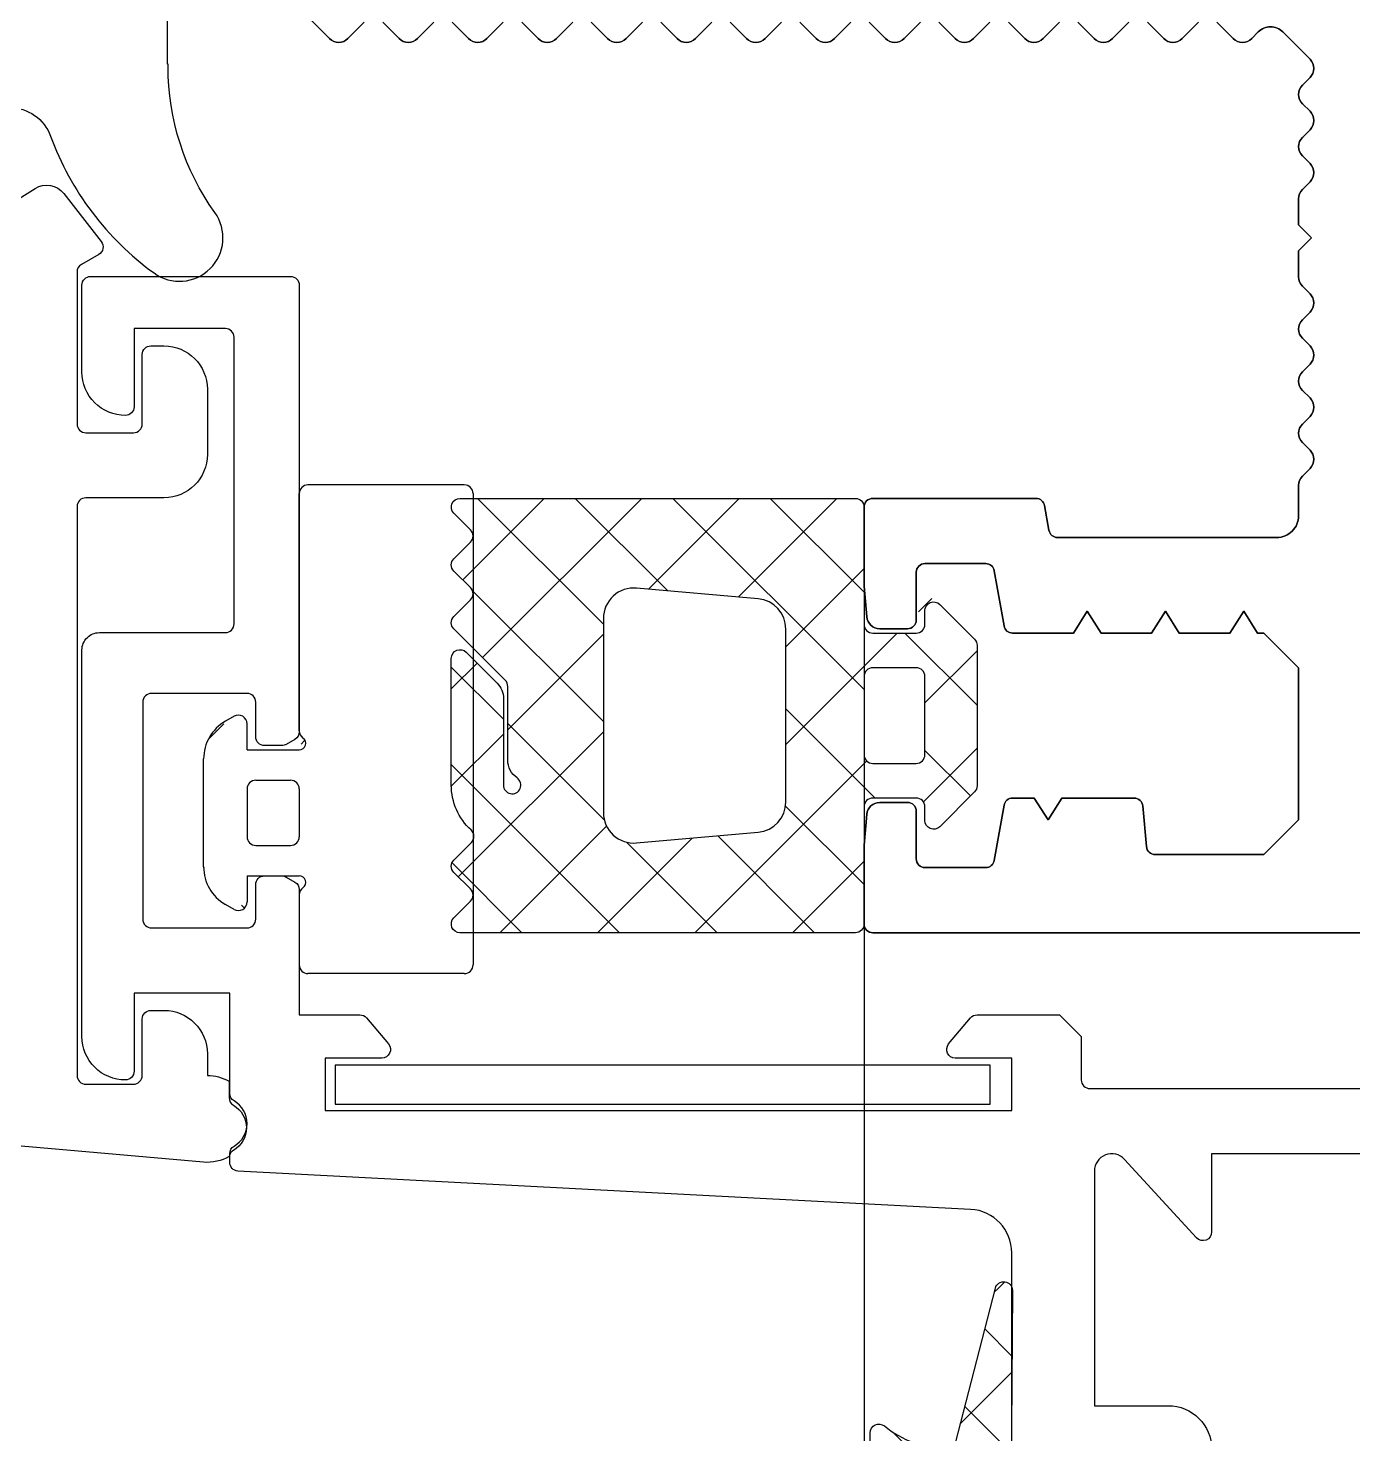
# Model space of a CAD drawing. Header units: inches. Extents: x 21 to 32698, y 13 to 3712.
# Drawn here: x 15021.555 to 15024.604, y 1852.693 to 1855.929 of the extents above; entities that cross this region are included whole.
import ezdxf

# ---------------------------------------------------------------- set-up
doc = ezdxf.new("R2010")
doc.units = ezdxf.units.IN
doc.header["$MEASUREMENT"] = 0
doc.set_wipeout_variables(frame=1)
for name, color, linetype, lineweight in [('Z_MİM_-KM-GLAZ', 8, 'Continuous', 25), ('Z_MİM_78-köpük', 8, 'Continuous', 25), ('Z_MİM_ALUMINIUM', 8, 'Continuous', 25), ('Z_MİM_fitiller_k', 8, 'Continuous', 25), ('Z_MİM_PVC-3', 8, 'Continuous', 25), ('Z_MİM_TR', 8, 'Continuous', 25)]:
    doc.layers.add(name, color=color, linetype=linetype, lineweight=lineweight)

# ---------------------------------------------------------------- blocks, each defined once
blk = doc.blocks.new('D09056')
at = {"layer": 'Z_MİM_78-köpük'}
blk.add_lwpolyline([(6, -9.143, -0.314914), (6.657, -8.204, 0.149332), (9.81, -5.822, 0.850698), (8.418, -4.422, -0.156616), (5.062, -5.5), (5, -5.5), (5, -5.509), (1.8, -5.509), (1.8, -1.16), (0.625, -0.219, 0.351086), (-0.625, -0.219), (-1.8, -1.16), (-1.8, -5.509), (-5, -5.509), (-5.062, -5.5, -0.156616), (-8.418, -4.422, 0.850698), (-9.81, -5.822, 0.149332), (-6.657, -8.204, -0.314914), (-6, -9.143), (-6, -25.073, -0.555494), (-7.442, -25.97, -0.047351), (-8.397, -25.381, 0.866334), (-9.803, -26.775, 0.237484), (-4.371, -29.509), (4.371, -29.509, 0.237484), (9.803, -26.775, 0.866334), (8.397, -25.381, -0.047351), (7.442, -25.97, -0.555494), (6, -25.073)], format="xyb", close=True, dxfattribs=at)
blk = doc.blocks.new('asffgdf')
at = {"layer": 'Z_MİM_fitiller_k'}
h = blk.add_hatch(dxfattribs=at)
h.set_pattern_fill('ANSI37', color=256, scale=0.05)
h.set_pattern_definition([(45, (-0.2264, 253.1127), (-0.1122532015, 0.1122532015), []), (135, (-0.2264, 253.1127), (-0.1122532015, -0.1122532015), [])])
edge = h.paths.add_edge_path()
edge.add_line((18214.2767, -550.0761), (18214.3695, -550.362))
edge.add_arc((18214.3505, -550.3681), 0.02, -90, 18, ccw=False)
edge.add_line((18214.3505, -550.3881), (18213.5136, -550.3881))
edge.add_arc((18213.5136, -550.3681), 0.02, 141.2997, 270, ccw=False)
edge.add_arc((18213.3029, -550.1993), 0.25, 321.2997, 356.9834)
edge.add_arc((18213.5326, -550.2114), 0.02, 356.9834, 435.5571)
edge.add_line((18213.5376, -550.1921), (18213.1807, -550.1001))
edge.add_arc((18213.1857, -550.0808), 0.02, 89.5728, 255.5571, ccw=False)
edge.add_line((18213.1858, -550.0608), (18213.7145, -550.0647))
edge.add_arc((18213.7143, -550.0847), 0.02, 39.85, 89.5726, ccw=False)
edge.add_arc((18213.7412, -550.0623), 0.015, 219.8499, 344.5778)
edge.add_arc((18213.7412, -550.0623), 0.015, 344.5778, 360)
edge.add_line((18213.7562, -550.0623), (18213.7562, -549.9423))
edge.add_line((18213.7562, -549.9423), (18213.6962, -549.9423))
edge.add_arc((18213.6962, -549.9223), 0.02, 150, 270, ccw=False)
edge.add_line((18213.6789, -549.9123), (18213.6904, -549.8923))
edge.add_arc((18213.777, -549.9423), 0.1, 90, 150, ccw=False)
edge.add_line((18213.777, -549.8423), (18214.0254, -549.8423))
edge.add_arc((18214.0254, -549.9423), 0.1, 30, 90, ccw=False)
edge.add_line((18214.112, -549.8923), (18214.1235, -549.9123))
edge.add_arc((18214.1062, -549.9223), 0.02, -90, 30, ccw=False)
edge.add_line((18214.1062, -549.9423), (18214.0462, -549.9423))
edge.add_line((18214.0462, -549.9423), (18214.0462, -550.0623))
edge.add_arc((18214.0612, -550.0623), 0.015, 180, 313.7822)
edge.add_arc((18214.0612, -550.0623), 0.015, 313.7822, 325.1501)
edge.add_arc((18214.0899, -550.0823), 0.02, 90, 145.1501, ccw=False)
edge.add_line((18214.0899, -550.0623), (18214.2576, -550.0623))
edge.add_arc((18214.2576, -550.0823), 0.02, 18, 90, ccw=False)
edge = h.paths.add_edge_path(flags=16)
edge.add_line((18213.8462, -550.0808), (18213.9562, -550.0808))
edge.add_arc((18213.9562, -550.0608), 0.02, 270, 360)
edge.add_line((18213.9762, -550.0608), (18213.9762, -549.9808))
edge.add_arc((18213.9562, -549.9808), 0.02, 0.0001, 90)
edge.add_line((18213.9562, -549.9608), (18213.8462, -549.9608))
edge.add_arc((18213.8462, -549.9808), 0.02, 90, 180)
edge.add_line((18213.8262, -549.9808), (18213.8262, -550.0608))
edge.add_arc((18213.8462, -550.0608), 0.02, 180, 270)
edge = h.paths.add_edge_path(flags=16)
edge.add_line((18214.2044, -550.242), (18214.1895, -550.1961))
edge.add_arc((18214.1704, -550.2023), 0.02, 18, 90)
edge.add_line((18214.1704, -550.1823), (18213.6929, -550.1823))
edge.add_arc((18213.6929, -550.2023), 0.02, 90, 179.5636)
edge.add_arc((18213.3029, -550.1993), 0.37, 352.8094, 359.5636, ccw=False)
edge.add_arc((18213.6898, -550.2481), 0.02, 172.8093, 270)
edge.add_line((18213.6898, -550.2681), (18214.1853, -550.2681))
edge.add_arc((18214.1853, -550.2481), 0.02, 269.9999, 378)
h = blk.add_hatch(dxfattribs=at)
h.set_pattern_fill('ANSI37', color=256, scale=0.05)
h.set_pattern_definition([(45, (0.2836, 253.1127), (-0.1122532015, 0.1122532015), []), (135, (0.2836, 253.1127), (-0.1122532015, -0.1122532015), [])])
edge = h.paths.add_edge_path()
edge.add_line((18211.9413, -551.8223), (18211.9413, -551.7023))
edge = h.paths.add_edge_path()
edge.add_arc((18211.9263, -551.7023), 0.015, 0, 145.1501)
edge = h.paths.add_edge_path()
edge.add_arc((18211.8976, -551.6823), 0.02, 270, 325.1501)
edge = h.paths.add_edge_path()
edge.add_line((18211.8976, -551.7023), (18211.3513, -551.7023))
edge = h.paths.add_edge_path()
edge.add_arc((18211.3513, -551.6823), 0.02, 180, 270)
edge = h.paths.add_edge_path()
edge.add_line((18211.3313, -551.3223), (18211.3313, -551.6823))
edge = h.paths.add_edge_path()
edge.add_arc((18211.3513, -551.3223), 0.02, 90, 180)
edge = h.paths.add_edge_path()
edge.add_line((18211.3513, -551.3023), (18212.4363, -551.3023))
edge = h.paths.add_edge_path()
edge.add_arc((18212.4363, -551.3223), 0.02, 0, 90)
edge = h.paths.add_edge_path()
edge.add_line((18212.4563, -551.3223), (18212.4563, -551.6823))
edge = h.paths.add_edge_path()
edge.add_arc((18212.4363, -551.6823), 0.02, 270, 360)
edge = h.paths.add_edge_path()
edge.add_line((18212.275, -551.7023), (18212.4363, -551.7023))
edge = h.paths.add_edge_path()
edge.add_arc((18212.275, -551.6823), 0.02, 214.8499, 270)
edge = h.paths.add_edge_path()
edge.add_arc((18212.2463, -551.7023), 0.015, 34.8499, 180)
edge = h.paths.add_edge_path()
edge.add_line((18212.2313, -551.8223), (18212.2313, -551.7023))
edge = h.paths.add_edge_path()
edge.add_line((18212.2313, -551.8223), (18212.2913, -551.8223))
edge = h.paths.add_edge_path()
edge.add_arc((18212.2913, -551.8423), 0.02, 330, 450)
edge = h.paths.add_edge_path()
edge.add_line((18212.3086, -551.8523), (18212.2971, -551.8723))
edge = h.paths.add_edge_path()
edge.add_arc((18212.2105, -551.8223), 0.1, 270, 330)
edge = h.paths.add_edge_path()
edge.add_line((18212.2105, -551.9223), (18211.9621, -551.9223))
edge = h.paths.add_edge_path()
edge.add_arc((18211.9621, -551.8223), 0.1, 210, 270)
edge = h.paths.add_edge_path()
edge.add_line((18211.864, -551.8523), (18211.8755, -551.8723))
edge = h.paths.add_edge_path()
edge.add_arc((18211.8813, -551.8423), 0.02, 90, 210)
edge = h.paths.add_edge_path()
edge.add_line((18211.9413, -551.8223), (18211.8813, -551.8223))
edge = h.paths.add_edge_path()
edge.add_line((18212.0313, -551.8223), (18212.1413, -551.8223))
edge = h.paths.add_edge_path()
edge.add_arc((18212.1413, -551.8023), 0.02, 270, 360)
edge = h.paths.add_edge_path()
edge.add_line((18212.1613, -551.8023), (18212.1613, -551.7223))
edge = h.paths.add_edge_path()
edge.add_arc((18212.1413, -551.7223), 0.02, 0, 90)
edge = h.paths.add_edge_path()
edge.add_line((18212.0313, -551.7023), (18212.1413, -551.7023))
edge = h.paths.add_edge_path()
edge.add_arc((18212.0313, -551.7223), 0.02, 90, 180)
edge = h.paths.add_edge_path()
edge.add_line((18212.0113, -551.8023), (18212.0113, -551.7223))
edge = h.paths.add_edge_path()
edge.add_arc((18212.0313, -551.8023), 0.02, 180, 270)
at = {"layer": 'Z_MİM_ALUMINIUM'}
blk.add_lwpolyline([(18213.7197, -550.0623), (18213.0992, -550.0623, 0.39896), (18212.9993, -550.1571), (18212.911, -551.8433, -0.39896), (18212.891, -551.8623), (18212.871, -551.8623, -0.267949), (18212.8537, -551.8523, 0.57735), (18212.7497, -551.8523, -0.267949), (18212.7324, -551.8623), (18212.5013, -551.8623), (18212.5013, -552.0823), (18212.6813, -552.0823, -0.414214), (18212.7013, -552.1023, -0.414214), (18212.6013, -552.2023), (18211.7113, -552.2023, -0.414214), (18211.6713, -552.1623), (18211.6713, -551.8723, 0.414214), (18211.6513, -551.8523), (18210.9913, -551.8523, 0.414214), (18210.9713, -551.8723), (18210.9713, -552.0823), (18211.1513, -552.0823, -0.414214), (18211.1713, -552.1023, -0.414214), (18211.0713, -552.2023), (18210.8713, -552.2023, -0.414214), (18210.8513, -552.1823), (18210.8513, -551.7223, -0.414214), (18210.8713, -551.7023), (18211.8997, -551.7023, -0.267949), (18211.9171, -551.7123), (18211.9286, -551.7323, -0.131652), (18211.9313, -551.7423), (18211.9313, -551.7823, -0.414214), (18211.9113, -551.8023), (18211.8313, -551.8023, 0.414214), (18211.8113, -551.8223), (18211.8113, -552.0423, 0.414214), (18211.8313, -552.0623), (18212.3313, -552.0623, 0.414214), (18212.3513, -552.0423), (18212.3513, -551.8223, 0.414214), (18212.3313, -551.8023), (18212.2513, -551.8023, -0.414214), (18212.2313, -551.7823), (18212.2313, -551.7423, -0.131652), (18212.234, -551.7323), (18212.2455, -551.7123, -0.267949), (18212.2628, -551.7023), (18212.5513, -551.7023), (18212.5513, -551.5626, -0.221695), (18212.5584, -551.5473), (18212.6184, -551.497, -0.63707), (18212.6513, -551.5123), (18212.6513, -551.6423), (18212.7713, -551.6423), (18212.7713, -550.0623), (18212.6513, -550.0623), (18212.6513, -550.1923, -0.63707), (18212.6184, -550.2076), (18212.5584, -550.1573, -0.221695), (18212.5513, -550.1419), (18212.5513, -549.9523), (18212.6013, -549.9023), (18212.7013, -549.9023, 0.414214), (18212.7213, -549.8823), (18212.7213, -548.6573)], format="xyb", dxfattribs=at)
blk.add_lwpolyline([(18213.4513, -549.8723), (18213.4513, -549.7023, -0.414213), (18213.5513, -549.6023), (18213.7213, -549.6023), (18213.7213, -548.6573), (18212.8713, -548.6573), (18212.8713, -549.6023), (18213.0513, -549.6023, -0.683705), (18213.0648, -549.637), (18212.8842, -549.8028, 0.683706), (18212.9113, -549.8723)], format="xyb", close=True, dxfattribs=at)
blk.add_lwpolyline([(18212.6673, -550.1119), (18212.6673, -551.6199), (18212.7573, -551.6199), (18212.7573, -550.1119)], close=True, dxfattribs=at)
at = {"layer": 'Z_MİM_fitiller_k', "linetype": 'Continuous'}
for p, q in [((18211.3313, -551.3223), (18211.3313, -551.6823)), ((18211.3513, -551.3023), (18212.4363, -551.3023)), ((18212.4563, -551.3223), (18212.4563, -551.6823)), ((18211.8976, -551.7023), (18211.3513, -551.7023)), ((18211.9413, -551.8223), (18211.9413, -551.7023)), ((18212.0113, -551.8023), (18212.0113, -551.7223)), ((18212.0313, -551.7023), (18212.1413, -551.7023)), ((18212.1613, -551.8023), (18212.1613, -551.7223)), ((18212.2313, -551.8223), (18212.2313, -551.7023)), ((18212.275, -551.7023), (18212.4363, -551.7023)), ((18211.864, -551.8523), (18211.8755, -551.8723)), ((18211.9413, -551.8223), (18211.8813, -551.8223)), ((18212.0313, -551.8223), (18212.1413, -551.8223)), ((18212.2313, -551.8223), (18212.2913, -551.8223)), ((18212.3086, -551.8523), (18212.2971, -551.8723)), ((18212.2105, -551.9223), (18211.9621, -551.9223))]:
    blk.add_line(p, q, dxfattribs=at)
at = {"layer": 'Z_MİM_fitiller_k', "linetype": 'Continuous', "flags": 128}
for points in [[(18214.3505, -550.3881), (18213.5136, -550.3881, -0.629126), (18213.498, -550.3556, 0.15697), (18213.5526, -550.2125, 0.356938)], [(18213.5376, -550.1921), (18213.1807, -550.1001, -0.884603), (18213.1858, -550.0608), (18213.7145, -550.0647, -0.220425)]]:
    blk.add_lwpolyline(points, format="xyb", dxfattribs=at)
at = {"layer": 'Z_MİM_fitiller_k', "linetype": 'Continuous'}
for centre, radius, start, end in [((18211.3513, -551.3223), 0.02, 90, 180), ((18212.4363, -551.3223), 0.02, 0, 90), ((18211.3513, -551.6823), 0.02, 180, 270), ((18211.9263, -551.7023), 0.015, 0, 145.1501), ((18212.2463, -551.7023), 0.015, 34.8499, 180), ((18212.4363, -551.6823), 0.02, 270, 0), ((18211.8976, -551.6823), 0.02, 270, 325.1501), ((18212.0313, -551.7223), 0.02, 90, 180), ((18212.1413, -551.7223), 0.02, 0, 90), ((18212.275, -551.6823), 0.02, 214.8499, 270), ((18212.0313, -551.8023), 0.02, 180, 270), ((18212.1413, -551.8023), 0.02, 270, 0), ((18211.8813, -551.8423), 0.02, 90, 210), ((18212.2913, -551.8423), 0.02, 330, 90), ((18211.9621, -551.8223), 0.1, 210, 270), ((18212.2105, -551.8223), 0.1, 270, 330)]:
    blk.add_arc(centre, radius, start, end, dxfattribs=at)
at = {"layer": 'Z_MİM_PVC-3'}
blk.add_lwpolyline([(18210.7331, -552.446), (18210.6486, -552.3101, -0.383568), (18210.6603, -552.2443), (18210.771, -552.1579, -0.455462), (18210.8006, -552.1637), (18210.8237, -552.2037, 0.26795), (18210.841, -552.2137), (18211.191, -552.2137, 0.414215), (18211.211, -552.1937), (18211.211, -552.0837, 0.414213), (18211.191, -552.0637), (18211.031, -552.0637, -0.414213), (18211.011, -552.0437), (18211.011, -552.0137, -0.414213), (18211.111, -551.9137), (18211.261, -551.9137, -0.414213), (18211.361, -552.0137), (18211.361, -552.1937, 0.414216), (18211.381, -552.2137), (18212.691, -552.2137, 0.414217), (18212.711, -552.1937), (18212.711, -552.0837, 0.414214), (18212.691, -552.0637), (18212.561, -552.0637, -0.414213), (18212.541, -552.0437), (18212.541, -552.0137, -0.414213), (18212.641, -551.9137), (18212.691, -551.9137, -0.131652), (18212.7044, -551.8637), (18212.7421, -551.8637, 0.26795), (18212.7595, -551.8537, -0.57735), (18212.8634, -551.8537, 0.224687), (18212.8775, -551.8634, -0.1547), (18212.8906, -551.9224), (18212.8247, -552.6754, -0.388876)], format="xyb", dxfattribs=at)
blk = doc.blocks.new('-KM-AL2 210_900')
blk.add_wipeout([(1434.2587, 1419.9984), (1434.2587, 1217.7559), (1415.6037, 1217.7559), (1415.6037, 1421.9729), (1434.2733, 1422.1838)])
at = {"layer": 'Z_MİM_fitiller_k'}
h = blk.add_hatch(dxfattribs=at)
h.set_pattern_fill('ANSI37', color=256, scale=0.05, angle=-90)
h.set_pattern_definition([(315, (1431.27333, 1414.28842), (0.1122532, 0.1122532), []), (45, (1431.27333, 1414.28842), (-0.1122532, 0.1122532), [])])
h.paths.add_polyline_path([(1419.2733, 1412.0784, -0.414214), (1419.2933, 1412.0984), (1419.3933, 1412.0984, -0.414214), (1419.4133, 1412.0784), (1419.4133, 1412.0467, 0.668179), (1419.4475, 1412.0326), (1419.5275, 1412.1126, 0.198912), (1419.5333, 1412.1267), (1419.5333, 1412.4501, 0.198912), (1419.5275, 1412.4643), (1419.4475, 1412.5443, 1.274187), (1419.409, 1412.5108, -0.627364), (1419.3933, 1412.4784), (1419.2933, 1412.4784, -0.414214), (1419.2733, 1412.4984), (1419.2733, 1412.7684, 0.414214), (1419.2533, 1412.7884), (1418.3433, 1412.7884, 0.668179), (1418.3292, 1412.7543), (1418.3675, 1412.716, -0.414214), (1418.3675, 1412.6877), (1418.3292, 1412.6494, 0.414214), (1418.3292, 1412.6211), (1418.3675, 1412.5829, -0.414214), (1418.3675, 1412.5546), (1418.3292, 1412.5163, 0.414214), (1418.3292, 1412.488), (1418.4533, 1412.3639), (1418.4533, 1412.1859, 0.245393), (1418.4748, 1412.1448, -1.650385), (1418.4433, 1412.1284), (1418.4433, 1412.3277, 0.198912), (1418.4287, 1412.3631), (1418.3575, 1412.4343, 0.668179), (1418.3233, 1412.4201), (1418.3233, 1412.1284, 0.210768), (1418.3689, 1412.025, -0.427607), (1418.3696, 1411.9961), (1418.3292, 1411.9557, 0.414214), (1418.3292, 1411.9274), (1418.3675, 1411.8891, -0.414214), (1418.3675, 1411.8608), (1418.3292, 1411.8226, 0.668179), (1418.3433, 1411.7884), (1419.2533, 1411.7884, 0.414214), (1419.2733, 1411.8084)])
h.paths.add_polyline_path([(1419.0294, 1412.0196), (1418.7494, 1411.9951, -0.440011), (1418.6733, 1412.0648), (1418.6733, 1412.512, -0.440011), (1418.7494, 1412.5818), (1419.0294, 1412.5573, -0.388879), (1419.0933, 1412.4875), (1419.0933, 1412.0893, -0.388879)], flags=16)
h.paths.add_polyline_path([(1419.2733, 1412.1984, 0.414214), (1419.2933, 1412.1784), (1419.3933, 1412.1784, 0.414214), (1419.4133, 1412.1984), (1419.4133, 1412.3784, 0.414214), (1419.3933, 1412.3984), (1419.2933, 1412.3984, 0.414214), (1419.2733, 1412.3784)], flags=17)
h.paths.add_polyline_path([(1415.5792, 1412.134, -0.414214), (1415.5792, 1412.1623), (1415.6175, 1412.2006, 0.414214), (1415.6175, 1412.2288), (1415.4933, 1412.353), (1415.4933, 1412.531, 0.245393), (1415.4719, 1412.572, -1.650385), (1415.5033, 1412.5884), (1415.5033, 1412.3891, 0.198912), (1415.518, 1412.3538), (1415.5892, 1412.2826, 0.668179), (1415.6233, 1412.2967), (1415.6233, 1412.5884, 0.210768), (1415.5777, 1412.6918, -0.427607), (1415.5771, 1412.7207), (1415.6175, 1412.7611, 0.414214), (1415.6175, 1412.7894), (1415.5792, 1412.8277, -0.414214), (1415.5792, 1412.856), (1415.6175, 1412.8943, 0.668179), (1415.6033, 1412.9284), (1415.2933, 1412.9284, 0.414214), (1415.2733, 1412.9084), (1415.2733, 1412.6384, -0.414214), (1415.2533, 1412.6184), (1415.1533, 1412.6184, -0.414214), (1415.1333, 1412.6384), (1415.1333, 1412.6701, 0.668179), (1415.0992, 1412.6843), (1415.0192, 1412.6043, 0.198912), (1415.0133, 1412.5901), (1415.0133, 1412.2667, 0.198912), (1415.0192, 1412.2526), (1415.0992, 1412.1726, 1.274187), (1415.1377, 1412.206, -0.627364), (1415.1533, 1412.2384), (1415.2533, 1412.2384, -0.414214), (1415.2733, 1412.2184), (1415.2733, 1411.7885, 0.176327), (1415.278, 1411.7757), (1415.588, 1411.4062, 0.700208), (1415.6233, 1411.4191), (1415.6233, 1411.5129, 0.131652), (1415.6207, 1411.5229), (1415.4811, 1411.7646, -0.493145), (1415.5418, 1411.9112), (1415.6085, 1411.9291, 0.57735), (1415.6175, 1411.9626), (1415.5792, 1412.0008, -0.414214), (1415.5792, 1412.0291), (1415.6175, 1412.0674, 0.414214), (1415.6175, 1412.0957)])
h.paths.add_polyline_path([(1415.2533, 1412.3184), (1415.1533, 1412.3184, -0.414214), (1415.1333, 1412.3384), (1415.1333, 1412.5184, -0.414214), (1415.1533, 1412.5384), (1415.2533, 1412.5384, -0.414214), (1415.2733, 1412.5184), (1415.2733, 1412.3384, -0.414214)], flags=16)
at = {"layer": 'Z_MİM_ALUMINIUM', "linetype": 'ByBlock'}
for points in [[(1431.1533, 1411.7884), (1419.2933, 1411.7884, -0.414214), (1419.2733, 1411.8084), (1419.2733, 1411.9884, -0.02182), (1419.2734, 1411.9902), (1419.2796, 1412.061, -0.388879), (1419.3095, 1412.0884), (1419.3733, 1412.0884, -0.414214), (1419.3933, 1412.0684), (1419.3933, 1411.9584, 0.414214), (1419.4133, 1411.9384), (1419.5533, 1411.9384, 0.36397), (1419.573, 1411.9549), (1419.5954, 1412.0819, -0.36397), (1419.6151, 1412.0984), (1419.6651, 1412.0984), (1419.697, 1412.0484), (1419.7288, 1412.0984), (1419.8951, 1412.0984, -0.388879), (1419.915, 1412.0802), (1419.9232, 1411.9867, 0.388879), (1419.9431, 1411.9684), (1420.1933, 1411.9684), (1420.2733, 1412.0484), (1420.2733, 1412.3984), (1420.1933, 1412.4784), (1420.1788, 1412.4784), (1420.147, 1412.5284), (1420.1151, 1412.4784), (1419.9988, 1412.4784), (1419.967, 1412.5284), (1419.9351, 1412.4784), (1419.8188, 1412.4784), (1419.787, 1412.5284), (1419.7551, 1412.4784), (1419.6151, 1412.4784, -0.36397), (1419.5954, 1412.4949), (1419.573, 1412.6219, 0.36397), (1419.5533, 1412.6384), (1419.4133, 1412.6384, 0.414214), (1419.3933, 1412.6184), (1419.3933, 1412.5084, -0.414214), (1419.3733, 1412.4884), (1419.3095, 1412.4884, -0.388879), (1419.2796, 1412.5158), (1419.2734, 1412.5867, -0.02182), (1419.2733, 1412.5884), (1419.2733, 1412.7684, -0.414214), (1419.2933, 1412.7884), (1419.669, 1412.7884, -0.36397), (1419.6887, 1412.7719), (1419.6988, 1412.7149, 0.36397), (1419.7185, 1412.6984), (1420.2233, 1412.6984, 0.414214), (1420.2733, 1412.7484), (1420.2733, 1412.8184, -0.198912), (1420.2821, 1412.8396), (1420.2997, 1412.8572, 0.414214), (1420.2997, 1412.8996), (1420.2821, 1412.9172, -0.414214), (1420.2821, 1412.9596), (1420.2997, 1412.9772, 0.414214), (1420.2997, 1413.0196), (1420.2821, 1413.0372, -0.414214), (1420.2821, 1413.0796), (1420.2997, 1413.0972, 0.414214), (1420.2997, 1413.1396), (1420.2821, 1413.1572, -0.414214), (1420.2821, 1413.1996), (1420.2997, 1413.2172, 0.414214), (1420.2997, 1413.2596), (1420.2821, 1413.2772, -0.198912), (1420.2733, 1413.2984), (1420.2733, 1413.3584), (1420.3033, 1413.3884), (1420.2733, 1413.4184), (1420.2733, 1413.4784, -0.198912), (1420.2821, 1413.4996), (1420.2997, 1413.5172, 0.414214), (1420.2997, 1413.5596), (1420.2821, 1413.5772, -0.414214), (1420.2821, 1413.6196), (1420.2997, 1413.6372, 0.414214), (1420.2997, 1413.6796), (1420.2821, 1413.6972, -0.414214), (1420.2821, 1413.7396), (1420.2997, 1413.7572, 0.414214), (1420.2997, 1413.7996), (1420.237, 1413.8623, 0.414214), (1420.1805, 1413.8623), (1420.1654, 1413.8472, -0.414214), (1420.123, 1413.8472), (1420.0854, 1413.8848, 0.414214)], [(1420.043, 1413.8848), (1420.0054, 1413.8472, -0.414214), (1419.963, 1413.8472), (1419.9254, 1413.8848, 0.414214)], [(1419.883, 1413.8848), (1419.8454, 1413.8472, -0.414214), (1419.803, 1413.8472), (1419.7654, 1413.8848, 0.414214)], [(1419.723, 1413.8848), (1419.6854, 1413.8472, -0.414214), (1419.643, 1413.8472), (1419.6054, 1413.8848, 0.414214)], [(1419.563, 1413.8848), (1419.5254, 1413.8472, -0.414214), (1419.483, 1413.8472), (1419.4454, 1413.8848, 0.414214)], [(1419.403, 1413.8848), (1419.3654, 1413.8472, -0.414214), (1419.323, 1413.8472), (1419.2854, 1413.8848, 0.414214)], [(1419.243, 1413.8848), (1419.2054, 1413.8472, -0.414214), (1419.163, 1413.8472), (1419.1254, 1413.8848, 0.414214)], [(1419.083, 1413.8848), (1419.0454, 1413.8472, -0.414214), (1419.003, 1413.8472), (1418.9654, 1413.8848, 0.414214)], [(1418.923, 1413.8848), (1418.8854, 1413.8472, -0.414214), (1418.843, 1413.8472), (1418.8054, 1413.8848, 0.414214)], [(1418.763, 1413.8848), (1418.7254, 1413.8472, -0.414214), (1418.683, 1413.8472), (1418.6454, 1413.8848, 0.414214)], [(1418.603, 1413.8848), (1418.5654, 1413.8472, -0.414214), (1418.523, 1413.8472), (1418.4854, 1413.8848, 0.414214)], [(1418.443, 1413.8848), (1418.4054, 1413.8472, -0.414214), (1418.363, 1413.8472), (1418.3254, 1413.8848, 0.414214)], [(1418.283, 1413.8848), (1418.2454, 1413.8472, -0.414214), (1418.203, 1413.8472), (1418.1654, 1413.8848, 0.414214)], [(1418.123, 1413.8848), (1418.0854, 1413.8472, -0.414214), (1418.043, 1413.8472), (1417.9076, 1413.9826, 0.198912)], [(1417.9076, 1413.9826), (1418.043, 1413.8472, 0.414214), (1418.0854, 1413.8472), (1418.123, 1413.8848, -0.414214)], [(1418.1654, 1413.8848), (1418.203, 1413.8472, 0.414214), (1418.2454, 1413.8472), (1418.283, 1413.8848, -0.414214)], [(1418.3254, 1413.8848), (1418.363, 1413.8472, 0.414214), (1418.4054, 1413.8472), (1418.443, 1413.8848, -0.414214)], [(1418.4854, 1413.8848), (1418.523, 1413.8472, 0.414214), (1418.5654, 1413.8472), (1418.603, 1413.8848, -0.414214)], [(1418.6454, 1413.8848), (1418.683, 1413.8472, 0.414214), (1418.7254, 1413.8472), (1418.763, 1413.8848, -0.414214)], [(1418.8054, 1413.8848), (1418.843, 1413.8472, 0.414214), (1418.8854, 1413.8472), (1418.923, 1413.8848, -0.414214)], [(1418.9654, 1413.8848), (1419.003, 1413.8472, 0.414214), (1419.0454, 1413.8472), (1419.083, 1413.8848, -0.414214)], [(1419.1254, 1413.8848), (1419.163, 1413.8472, 0.414214), (1419.2054, 1413.8472), (1419.243, 1413.8848, -0.414214)], [(1419.2854, 1413.8848), (1419.323, 1413.8472, 0.414214), (1419.3654, 1413.8472), (1419.403, 1413.8848, -0.414214)], [(1419.4454, 1413.8848), (1419.483, 1413.8472, 0.414214), (1419.5254, 1413.8472), (1419.563, 1413.8848, -0.414214)], [(1419.6054, 1413.8848), (1419.643, 1413.8472, 0.414214), (1419.6854, 1413.8472), (1419.723, 1413.8848, -0.414214)], [(1419.7654, 1413.8848), (1419.803, 1413.8472, 0.414214), (1419.8454, 1413.8472), (1419.883, 1413.8848, -0.414214)], [(1419.9254, 1413.8848), (1419.963, 1413.8472, 0.414214), (1420.0054, 1413.8472), (1420.043, 1413.8848, -0.414214)], [(1420.0854, 1413.8848), (1420.123, 1413.8472, 0.414214), (1420.1654, 1413.8472), (1420.1805, 1413.8623, -0.414214), (1420.237, 1413.8623), (1420.2997, 1413.7996, -0.414214), (1420.2997, 1413.7572), (1420.2821, 1413.7396, 0.414214), (1420.2821, 1413.6972), (1420.2997, 1413.6796, -0.414214), (1420.2997, 1413.6372), (1420.2821, 1413.6196, 0.414214), (1420.2821, 1413.5772), (1420.2997, 1413.5596, -0.414214), (1420.2997, 1413.5172), (1420.2821, 1413.4996, 0.198912), (1420.2733, 1413.4784), (1420.2733, 1413.4184), (1420.3033, 1413.3884), (1420.2733, 1413.3584), (1420.2733, 1413.2984, 0.198912), (1420.2821, 1413.2772), (1420.2997, 1413.2596, -0.414214), (1420.2997, 1413.2172), (1420.2821, 1413.1996, 0.414214), (1420.2821, 1413.1572), (1420.2997, 1413.1396, -0.414214), (1420.2997, 1413.0972), (1420.2821, 1413.0796, 0.414214), (1420.2821, 1413.0372), (1420.2997, 1413.0196, -0.414214), (1420.2997, 1412.9772), (1420.2821, 1412.9596, 0.414214), (1420.2821, 1412.9172), (1420.2997, 1412.8996, -0.414214), (1420.2997, 1412.8572), (1420.2821, 1412.8396, 0.198912), (1420.2733, 1412.8184), (1420.2733, 1412.7484, -0.414214), (1420.2233, 1412.6984), (1419.7185, 1412.6984, -0.36397), (1419.6988, 1412.7149), (1419.6887, 1412.7719, 0.36397), (1419.669, 1412.7884), (1419.2933, 1412.7884, 0.414214), (1419.2733, 1412.7684), (1419.2733, 1412.5884, 0.02182), (1419.2734, 1412.5867), (1419.2796, 1412.5158, 0.388879), (1419.3095, 1412.4884), (1419.3733, 1412.4884, 0.414214), (1419.3933, 1412.5084), (1419.3933, 1412.6184, -0.414214), (1419.4133, 1412.6384), (1419.5533, 1412.6384, -0.36397), (1419.573, 1412.6219), (1419.5954, 1412.4949, 0.36397), (1419.6151, 1412.4784), (1419.7551, 1412.4784), (1419.787, 1412.5284), (1419.8188, 1412.4784), (1419.9351, 1412.4784), (1419.967, 1412.5284), (1419.9988, 1412.4784), (1420.1151, 1412.4784), (1420.147, 1412.5284), (1420.1788, 1412.4784), (1420.1933, 1412.4784), (1420.2733, 1412.3984), (1420.2733, 1412.0484), (1420.1933, 1411.9684), (1419.9431, 1411.9684, -0.388879), (1419.9232, 1411.9867), (1419.915, 1412.0802, 0.388879), (1419.8951, 1412.0984), (1419.7288, 1412.0984), (1419.697, 1412.0484), (1419.6651, 1412.0984), (1419.6151, 1412.0984, 0.36397), (1419.5954, 1412.0819), (1419.573, 1411.9549, -0.36397), (1419.5533, 1411.9384), (1419.4133, 1411.9384, -0.414214), (1419.3933, 1411.9584), (1419.3933, 1412.0684, 0.414214), (1419.3733, 1412.0884), (1419.3095, 1412.0884, 0.388879), (1419.2796, 1412.061), (1419.2734, 1411.9902, 0.02182), (1419.2733, 1411.9884), (1419.2733, 1411.8084, 0.414214), (1419.2933, 1411.7884), (1431.1533, 1411.7884, 0.414214)]]:
    blk.add_lwpolyline(points, format="xyb", dxfattribs=at)
at = {"layer": 'Z_MİM_ALUMINIUM', "elevation": 0.0016}
blk.add_lwpolyline([(1419.2733, 1412.7684), (1419.2733, 1227.3062)], dxfattribs=at)
at = {"layer": 'Z_MİM_fitiller_k', "linetype": 'Continuous', "flags": 128}
for points in [[(1418.3433, 1412.7884), (1419.2533, 1412.7884, -0.414214), (1419.2733, 1412.7684), (1419.2733, 1412.4984, 0.414214), (1419.2933, 1412.4784), (1419.3933, 1412.4784, 0.414214), (1419.4133, 1412.4984), (1419.4133, 1412.5301, -0.668179), (1419.4475, 1412.5443), (1419.5275, 1412.4643, -0.198912), (1419.5333, 1412.4501), (1419.5333, 1412.1267, -0.198912), (1419.5275, 1412.1126), (1419.4475, 1412.0326, -0.668179), (1419.4133, 1412.0467), (1419.4133, 1412.0784, 0.414214), (1419.3933, 1412.0984), (1419.2933, 1412.0984, 0.414214), (1419.2733, 1412.0784), (1419.2733, 1411.8084, -0.414214), (1419.2533, 1411.7884), (1418.3433, 1411.7884, -0.668179), (1418.3292, 1411.8226), (1418.3675, 1411.8608, 0.414214), (1418.3675, 1411.8891), (1418.3292, 1411.9274, -0.414214), (1418.3292, 1411.9557), (1418.3696, 1411.9961, 0.427607), (1418.3689, 1412.025, -0.210768), (1418.3233, 1412.1284), (1418.3233, 1412.4201, -0.668179), (1418.3575, 1412.4343), (1418.4287, 1412.3631, -0.198912), (1418.4433, 1412.3277), (1418.4433, 1412.1284, 1.650385), (1418.4748, 1412.1448, -0.245393), (1418.4533, 1412.1859), (1418.4533, 1412.3556, 0.198912), (1418.4475, 1412.3697), (1418.3292, 1412.488, -0.414214), (1418.3292, 1412.5163), (1418.3675, 1412.5546, 0.414214), (1418.3675, 1412.5829), (1418.3292, 1412.6211, -0.414214), (1418.3292, 1412.6494), (1418.3675, 1412.6877, 0.414214), (1418.3675, 1412.716), (1418.3292, 1412.7543, -0.668179)], [(1418.7494, 1411.9951), (1419.0294, 1412.0196, 0.388879), (1419.0933, 1412.0893), (1419.0933, 1412.4875, 0.388879), (1419.0294, 1412.5573), (1418.7494, 1412.5818, 0.440011), (1418.6733, 1412.512), (1418.6733, 1412.0648, 0.440011)], [(1419.3933, 1412.1784, 0.414214), (1419.4133, 1412.1984), (1419.4133, 1412.3784, 0.414214), (1419.3933, 1412.3984), (1419.2933, 1412.3984, 0.414214), (1419.2733, 1412.3784), (1419.2733, 1412.1984, 0.414214), (1419.2933, 1412.1784)]]:
    blk.add_lwpolyline(points, format="xyb", close=True, dxfattribs=at)
at = {"rotation": 270}
blk.add_blockref('asffgdf', (1969.6756, 19624.1507), dxfattribs=at)
at = {"layer": 'Z_MİM_TR', "xscale": 0.1, "yscale": 0.1, "zscale": 0.1, "rotation": 270}
blk.add_blockref('D09056', (1418.2213, 1414.2884, -0.0016), dxfattribs=at)

msp = doc.modelspace()

# ---------------------------------------------------------------- block references
at = {"layer": 'Z_MİM_-KM-GLAZ'}
msp.add_blockref('-KM-AL2 210_900', (13604.2059, 442.0582), dxfattribs=at)

doc.saveas('drawing.dxf')
